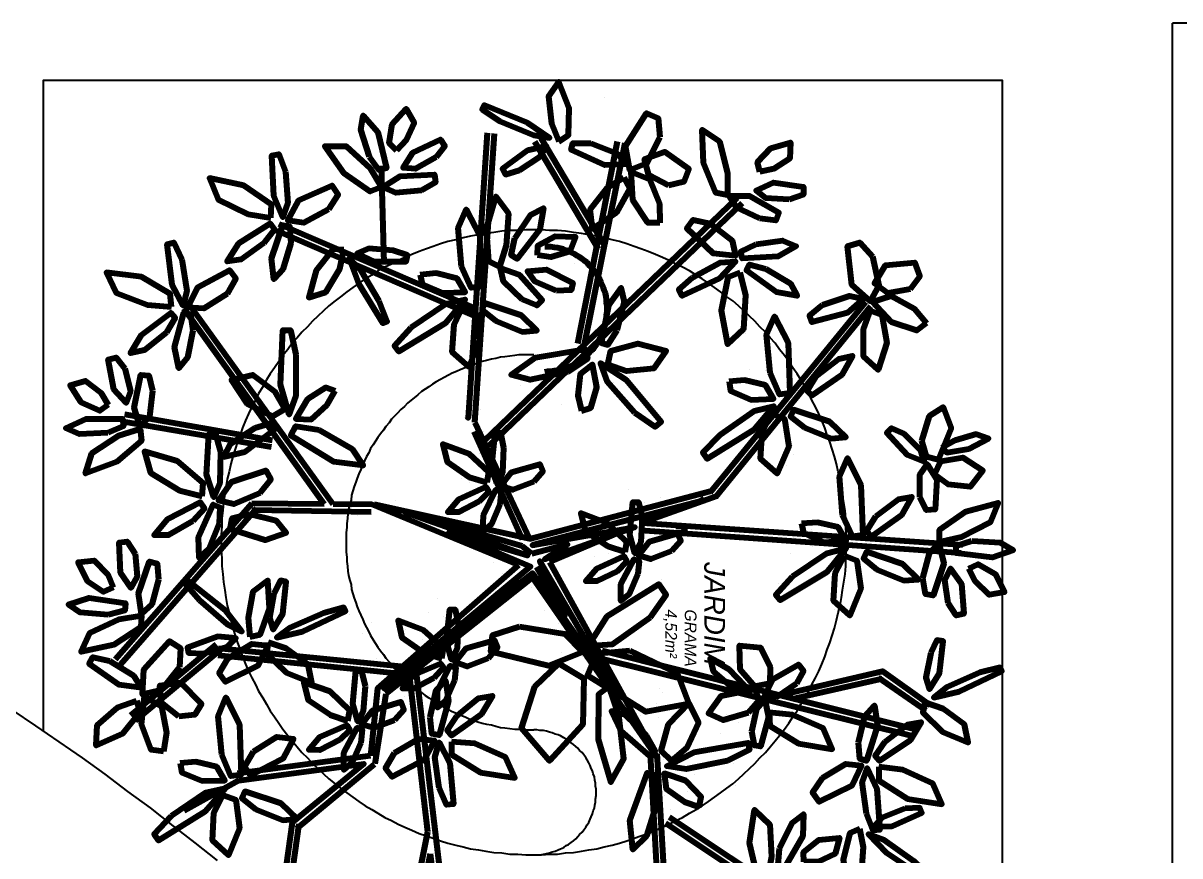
# Model space of a CAD drawing. Header units: millimetres. Extents: x 2273 to 2522, y 1034 to 1187.
# Drawn here: x 2458.76 to 2464.31, y 1059.22 to 1063.22 of the extents above; entities that cross this region are included whole.
import ezdxf

# ---------------------------------------------------------------- set-up
doc = ezdxf.new("R2010")
doc.units = ezdxf.units.MM
doc.layers.add('LAYER8', color=8, linetype='Continuous')
doc.layers.add('PAREDES', color=4, linetype='Continuous', lineweight=100)
doc.styles.get("Standard").update_dxf_attribs({"font": 'arial.ttf'})

# ---------------------------------------------------------------- blocks, each defined once
blk = doc.blocks.new('DER')
at = {"layer": 'PAREDES', "color": 0, "linetype": 'Continuous'}
for points in [[(64.8828, 148.0216), (64.8917, 148.1569), (64.927, 148.2186), (64.9623, 148.1186), (64.9417, 147.9451), (64.9064, 147.9451), (64.8828, 148.0216)], [(64.8887, 147.8657), (64.8299, 147.8657), (64.7417, 147.9922), (64.7005, 148.148), (64.7946, 148.1098), (64.8652, 147.9716), (64.8887, 147.8657)], [(65.0152, 148.0069), (64.9946, 148.051), (65.0417, 148.1333), (65.1299, 148.1775), (65.1417, 148.1039), (65.077, 148.0363), (65.0152, 148.0069)], [(65.5152, 148.0598), (65.5858, 147.901), (65.6358, 147.8392), (65.6064, 147.9598), (65.5093, 148.1657), (65.4917, 148.1569), (65.5152, 148.0598)], [(64.4358, 147.8775), (64.4593, 147.901), (64.4417, 148.0069), (64.3917, 148.101), (64.3711, 148.0422), (64.4005, 147.9392), (64.4358, 147.8775)], [(64.5652, 147.8422), (64.5005, 147.8716), (64.4828, 147.9775), (64.5446, 148.0745), (64.624, 148.0127), (64.6123, 147.9069), (64.5652, 147.8422)], [(64.9034, 147.9775), (64.7975, 146.4392)], [(65.1828, 147.9069), (65.0711, 147.8922), (65.0152, 147.9186), (65.0887, 147.9716), (65.2328, 147.9833), (65.2417, 147.9451), (65.1828, 147.9069)], [(65.6593, 147.7951), (65.7064, 147.7863), (65.8005, 147.8804), (65.8505, 148.0039), (65.7652, 147.9863), (65.6887, 147.8833), (65.6593, 147.7951)], [(64.4034, 147.7804), (64.2828, 147.8186), (64.2417, 147.8833), (64.3417, 147.9216), (64.4946, 147.8598), (64.4799, 147.8039), (64.4034, 147.7804)], [(64.9417, 147.9686), (64.8328, 146.4304)], [(65.0623, 147.7863), (64.9417, 147.8186), (64.8946, 147.8627), (64.9917, 147.8863), (65.1446, 147.8363), (65.1387, 147.798), (65.0623, 147.7863)], [(65.4211, 147.8245), (65.5387, 147.801), (65.5946, 147.8186), (65.5181, 147.8657), (65.3652, 147.8833), (65.3593, 147.8539), (65.4211, 147.8245)], [(65.9681, 147.5745), (66.0328, 147.5745), (66.1211, 147.7127), (66.1475, 147.8775), (66.0475, 147.8333), (65.9828, 147.6892), (65.9681, 147.5745)], [(64.674, 147.7716), (64.5652, 147.7716), (64.5152, 147.8069), (64.5887, 147.8539), (64.7328, 147.8451), (64.7358, 147.8039), (64.674, 147.7716)], [(65.6211, 147.1127), (65.5093, 147.5922), (65.6711, 147.8216)], [(66.4211, 147.7422), (66.3181, 147.598), (66.2917, 147.5245), (66.3828, 147.6127), (66.5064, 147.801), (66.4917, 147.8157), (66.4211, 147.7422)], [(63.674, 147.7245), (63.6946, 147.6186), (63.6475, 147.5539), (63.5593, 147.6069), (63.5475, 147.748), (63.6123, 147.7716), (63.674, 147.7245)], [(63.8387, 147.8039), (63.874, 147.7569), (63.8328, 147.6363), (63.7358, 147.5451), (63.7064, 147.6333), (63.7681, 147.7451), (63.8387, 147.8039)], [(64.3681, 147.6951), (64.4475, 147.7745), (64.5034, 147.7922), (64.4711, 147.7127), (64.3652, 147.6127), (64.3417, 147.6363), (64.3681, 147.6951)], [(65.0211, 147.5657), (65.074, 147.6951), (65.0681, 147.7657), (64.9946, 147.6892), (64.9358, 147.5157), (64.9681, 147.501), (65.0211, 147.5657)], [(65.4093, 146.248), (65.7887, 147.7569)], [(65.5387, 147.5716), (65.6975, 147.801)], [(65.8475, 147.6039), (65.7652, 147.7127), (65.7534, 147.7775), (65.8417, 147.7245), (65.9387, 147.5775), (65.9152, 147.5569), (65.8475, 147.6039)], [(66.1681, 147.701), (66.2123, 147.5892), (66.2564, 147.551), (66.2534, 147.6392), (66.1887, 147.7804), (66.1652, 147.7716), (66.1681, 147.701)], [(64.7652, 147.5598), (64.6828, 147.6686), (64.6711, 147.7333), (64.7593, 147.6833), (64.8623, 147.5392), (64.8358, 147.5157), (64.7652, 147.5598)], [(65.4446, 146.2304), (65.8211, 147.7422)], [(63.777, 147.5333), (63.7975, 147.5892), (63.9328, 147.6127), (64.0623, 147.5716), (63.9975, 147.501), (63.8652, 147.501), (63.777, 147.5333)], [(65.6417, 147.1598), (65.5446, 147.5922)], [(63.5181, 147.5451), (63.6564, 147.5745), (63.7328, 147.5333), (63.6534, 147.4451), (63.4681, 147.4245), (63.4505, 147.4833), (63.5181, 147.5451)], [(64.6711, 146.7922), (63.7564, 147.5363)], [(65.8505, 147.4775), (65.724, 147.5069), (65.674, 147.5539), (65.7711, 147.5686), (65.9387, 147.5157), (65.9299, 147.4833), (65.8505, 147.4775)], [(66.1917, 147.5157), (66.0417, 147.4951), (65.974, 147.5186), (66.074, 147.5657), (66.2711, 147.5804), (66.274, 147.548), (66.1917, 147.5157)], [(63.7505, 147.3039), (63.7064, 147.4333), (63.7211, 147.501), (63.7887, 147.4245), (63.8328, 147.2539), (63.8005, 147.2422), (63.7505, 147.3039)], [(64.6505, 146.7657), (63.7358, 147.5127)], [(64.7593, 147.401), (64.574, 147.3863), (64.4858, 147.4245), (64.6152, 147.4892), (64.8564, 147.498), (64.8623, 147.448), (64.7593, 147.401)], [(64.9534, 147.4098), (64.977, 147.4686), (65.1123, 147.4892), (65.2417, 147.4363), (65.1711, 147.3569), (65.0387, 147.3657), (64.9534, 147.4098)], [(66.0211, 147.3039), (65.9534, 147.4157), (65.9623, 147.4922), (66.0593, 147.4451), (66.1358, 147.2892), (66.0917, 147.2569), (66.0211, 147.3039)], [(66.2652, 147.4833), (66.2858, 147.4363), (66.4123, 147.4039), (66.5446, 147.4245), (66.4858, 147.4922), (66.3534, 147.501), (66.2652, 147.4833)], [(64.0917, 147.2745), (64.0093, 147.3833), (63.9946, 147.448), (64.0858, 147.398), (64.1858, 147.2539), (64.1623, 147.2304), (64.0917, 147.2745)], [(64.3387, 147.2186), (64.3917, 147.348), (64.3858, 147.4157), (64.3123, 147.3392), (64.2534, 147.1657), (64.2858, 147.151), (64.3387, 147.2186)], [(64.8005, 147.2039), (64.8446, 147.2127), (64.8887, 147.3098), (64.8828, 147.4186), (64.8181, 147.3804), (64.7946, 147.2804), (64.8005, 147.2039)], [(65.0534, 147.1598), (64.9417, 147.3275), (64.9181, 147.4186), (65.0328, 147.3245), (65.1681, 147.101), (65.1417, 147.0804), (65.0534, 147.1598)], [(65.0623, 147.3745), (65.0623, 147.3745)], [(66.424, 147.2157), (66.377, 147.2127), (66.3181, 147.2863), (66.3093, 147.3863), (66.3858, 147.3657), (66.424, 147.2833), (66.424, 147.2157)], [(65.0093, 147.3245), (65.0093, 147.3245)], [(65.2123, 147.3627), (65.2123, 147.3627)], [(65.7064, 147.048), (65.7711, 147.051), (65.8564, 147.1892), (65.8828, 147.351), (65.7828, 147.3069), (65.7181, 147.1598), (65.7064, 147.048)], [(64.8064, 147.2716), (64.8064, 147.2716)], [(64.9093, 147.2569), (64.9093, 147.2569)], [(63.2446, 147.1451), (63.2387, 147.0333), (63.2005, 146.9863), (63.1623, 147.0686), (63.1828, 147.2127), (63.2211, 147.2127), (63.2446, 147.1451)], [(64.8299, 147.251), (64.8299, 147.251)], [(65.5681, 147.1804), (65.6299, 147.0892), (65.627, 147.0275), (65.5475, 147.0657), (65.477, 147.1892), (65.5064, 147.2127), (65.5681, 147.1804)], [(66.3593, 147.098), (66.2358, 147.1598), (66.1946, 147.2127), (66.3005, 147.2098), (66.4534, 147.1216), (66.4387, 147.0922), (66.3593, 147.098)], [(63.1123, 147.0039), (63.0652, 146.9922), (62.9975, 147.0569), (62.9711, 147.151), (63.0475, 147.148), (63.0975, 147.0716), (63.1123, 147.0039)], [(63.4593, 146.9863), (63.4417, 147.1127), (63.4681, 147.1775), (63.5181, 147.0922), (63.527, 146.9186), (63.4946, 146.9127), (63.4593, 146.9863)], [(63.577, 147.0333), (63.6475, 147.151), (63.7064, 147.1833), (63.6887, 147.0833), (63.5858, 146.9392), (63.5564, 146.9539), (63.577, 147.0333)], [(64.077, 147.0539), (63.8917, 147.0363), (63.8064, 147.0745), (63.9328, 147.1392), (64.174, 147.148), (64.1799, 147.098), (64.077, 147.0539)], [(64.424, 147.1627), (64.424, 147.1627)], [(64.4681, 147.1657), (64.4681, 147.1657)], [(64.8652, 147.1657), (64.8652, 147.1657)], [(64.9417, 147.151), (64.9417, 147.151)], [(66.2093, 146.5686), (66.5975, 147.151)], [(63.3358, 147.0039), (63.2828, 146.8922), (63.227, 146.8569), (63.227, 146.9539), (63.3064, 147.0951), (63.3446, 147.0804), (63.3358, 147.0039)], [(64.124, 147.1304), (64.124, 147.1304)], [(64.2711, 147.0598), (64.2975, 147.1216), (64.4299, 147.1422), (64.5593, 147.0863), (64.4887, 147.0069), (64.3593, 147.0157), (64.2711, 147.0598)], [(64.4123, 147.1275), (64.4123, 147.1275)], [(64.4475, 147.1422), (64.4475, 147.1422)], [(64.5211, 147.1304), (64.5211, 147.1304)], [(65.0681, 147.1304), (65.0681, 147.1304)], [(65.0858, 147.0922), (65.0858, 147.0922)], [(65.1534, 147.098), (65.1534, 147.098)], [(66.2387, 146.551), (66.627, 147.1333)], [(64.0417, 147.051), (64.0417, 147.051)], [(64.1181, 146.8569), (64.1623, 146.8627), (64.2064, 146.9627), (64.2005, 147.0686), (64.1358, 147.0304), (64.1123, 146.9304), (64.1181, 146.8569)], [(64.374, 146.8127), (64.2593, 146.9775), (64.2358, 147.0716), (64.3505, 146.9745), (64.4887, 146.751), (64.4593, 146.7304), (64.374, 146.8127)], [(65.5681, 147.051), (65.5828, 146.9804), (65.5005, 146.9098), (65.3858, 146.9069), (65.3946, 147.0069), (65.4887, 147.0539), (65.5681, 147.051)], [(65.7975, 146.9657), (65.6887, 146.9892), (65.6446, 147.0275), (65.7299, 147.0451), (65.8711, 147.0069), (65.8652, 146.9775), (65.7975, 146.9657)], [(66.5064, 147.0392), (66.4828, 146.9892), (66.3328, 146.9539), (66.174, 146.9775), (66.2446, 147.051), (66.4005, 147.0598), (66.5064, 147.0392)], [(64.0652, 147.0304), (64.0652, 147.0304)], [(64.2299, 146.9775), (64.2299, 146.9775)], [(64.2505, 147.001), (64.2505, 147.001)], [(64.3211, 147.0069), (64.3211, 147.0069)], [(64.4034, 147.001), (64.4034, 147.001)], [(64.4681, 147.0098), (64.4681, 147.0098)], [(65.7093, 146.948), (65.7446, 146.8275), (65.7123, 146.7569), (65.627, 146.8186), (65.5946, 146.9804), (65.6475, 147.001), (65.7093, 146.948)], [(63.5946, 146.9098), (63.6181, 146.851), (63.777, 146.8186), (63.9387, 146.848), (63.8652, 146.9275), (63.7034, 146.9363), (63.5946, 146.9098)], [(63.8887, 146.9333), (63.8887, 146.9333)], [(64.0623, 146.9539), (64.0623, 146.9539)], [(64.127, 146.9627), (64.127, 146.9627)], [(64.177, 146.9275), (64.177, 146.9275)], [(65.6123, 146.9245), (65.577, 146.9304), (65.5005, 146.8569), (65.4475, 146.7657), (65.5093, 146.7804), (65.577, 146.8598), (65.6123, 146.9245)], [(65.9387, 146.848), (65.9799, 146.651), (65.9652, 146.5569), (65.8975, 146.6892), (65.8534, 146.948), (65.8858, 146.9539), (65.9387, 146.848)], [(64.4034, 145.6804), (63.2358, 146.8951)], [(64.427, 145.7039), (63.2623, 146.9186)], [(63.3593, 146.7657), (63.4417, 146.8716), (63.5152, 146.8863), (63.5034, 146.7804), (63.3828, 146.6539), (63.3417, 146.6833), (63.3593, 146.7657)], [(63.6181, 146.6804), (63.5475, 146.8127), (63.5417, 146.8863), (63.624, 146.8098), (63.7064, 146.6304), (63.677, 146.6157), (63.6181, 146.6804)], [(64.077, 146.8716), (64.077, 146.8716)], [(64.4211, 146.8833), (64.4211, 146.8833)], [(65.4211, 146.898), (65.4211, 146.898)], [(65.7093, 146.9098), (65.7093, 146.9098)], [(65.7328, 146.8863), (65.7328, 146.8863)], [(65.7534, 146.901), (65.7534, 146.901)], [(65.8858, 146.8657), (65.8858, 146.8657)], [(65.9534, 146.8775), (65.9534, 146.8775)], [(66.0564, 146.8892), (66.0564, 146.8892)], [(63.224, 146.848), (63.2123, 146.7922), (63.0681, 146.7333), (62.9093, 146.7275), (62.9652, 146.8098), (63.1181, 146.848), (63.224, 146.848)], [(64.5711, 146.8451), (64.5711, 146.8451)], [(64.624, 146.8127), (64.624, 146.8127)], [(65.4152, 146.8127), (65.4152, 146.8127)], [(65.5446, 146.8216), (65.5446, 146.8216)], [(65.6123, 146.8304), (65.6123, 146.8304)], [(65.7152, 146.8451), (65.7152, 146.8451)], [(65.7564, 146.848), (65.7564, 146.848)], [(65.8093, 146.8127), (65.8093, 146.8127)], [(64.874, 145.898), (64.6446, 146.7657)], [(64.6681, 146.7951), (64.7975, 146.4333)], [(64.6799, 146.7363), (64.7005, 146.7069)], [(64.6887, 146.7098), (64.6887, 146.7098)], [(64.6917, 146.7275), (64.9034, 145.9127), (64.8181, 146.4039), (64.9711, 145.9716), (64.9005, 146.0804), (64.9446, 145.9098)], [(65.9387, 146.5804), (65.8917, 146.5304), (65.7623, 146.5657), (65.6623, 146.6627), (65.7564, 146.7098), (65.877, 146.6539), (65.9387, 146.5804)], [(66.1593, 146.7127), (66.1123, 146.7216), (66.0358, 146.648), (66.0005, 146.5451), (66.074, 146.5539), (66.1358, 146.6422), (66.1593, 146.7127)], [(63.177, 146.5657), (63.127, 146.4716), (63.0505, 146.451), (63.0152, 146.548), (63.0975, 146.6627), (63.1593, 146.6392), (63.177, 146.5657)], [(65.4093, 146.3804), (65.5181, 146.6069), (65.6652, 146.6627), (65.7034, 146.4569), (65.5299, 146.1775), (65.424, 146.2216), (65.4093, 146.3804)], [(65.9681, 146.6686), (65.9681, 146.6686)], [(65.9917, 146.648), (65.9917, 146.648)], [(66.0034, 146.6892), (66.0034, 146.6892)], [(66.0887, 146.6569), (66.0887, 146.6569)], [(64.8123, 146.6422), (64.8123, 146.601)], [(64.8123, 146.6304), (64.8211, 146.6392), (64.827, 146.6422), (64.8358, 146.6422), (64.8417, 146.6392), (64.8446, 146.6304), (64.8446, 146.601)], [(64.9328, 146.5804), (64.9711, 146.4804), (64.9534, 146.4216), (64.8858, 146.4745), (64.8475, 146.6069), (64.8828, 146.6245), (64.9328, 146.5804)], [(64.0358, 146.2745), (63.9711, 146.2892), (63.9358, 146.4186), (63.9711, 146.5539), (64.0564, 146.4951), (64.0681, 146.3657), (64.0358, 146.2745)], [(65.2505, 146.4775), (65.3799, 146.2951), (65.3887, 146.1804), (65.2446, 146.2716), (65.0917, 146.5186), (65.1417, 146.5539), (65.2505, 146.4775)], [(65.6123, 146.5363), (65.6123, 146.5363)], [(65.9034, 146.5098), (66.9152, 146.5686)], [(65.9064, 146.4775), (66.9181, 146.5333)], [(65.9328, 146.5392), (65.9328, 146.5392)], [(66.0064, 146.5539), (66.0064, 146.5539)], [(66.0711, 146.5627), (66.0711, 146.5627)], [(66.1034, 146.548), (66.1034, 146.548)], [(66.174, 146.5775), (66.174, 146.5775)], [(66.2652, 146.5422), (66.2652, 146.5422)], [(62.9446, 146.5245), (63.0711, 146.4598), (63.1034, 146.3804), (62.9887, 146.3598), (62.8299, 146.4598), (62.8534, 146.5157), (62.9446, 146.5245)], [(63.3564, 146.5245), (63.3564, 146.4657), (63.2475, 146.3951), (63.1123, 146.3863), (63.1475, 146.4745), (63.2652, 146.5216), (63.3564, 146.5245)], [(64.2681, 146.4039), (64.1181, 146.2716), (64.0299, 146.2392), (64.1093, 146.3627), (64.3123, 146.5304), (64.3358, 146.501), (64.2681, 146.4039)], [(64.277, 146.5275), (64.277, 146.5275)], [(64.674, 146.5275), (64.674, 146.5275)], [(64.727, 146.4951), (64.727, 146.4951)], [(64.9328, 146.5245), (64.9328, 146.5245)], [(64.9858, 145.9951), (65.9211, 146.5098), (65.0593, 145.9127)], [(65.0681, 146.5304), (65.0681, 146.5304)], [(65.1211, 146.4951), (65.1211, 146.4951)], [(65.4652, 146.5304), (65.4652, 146.5304)], [(65.4917, 146.4863), (65.4917, 146.4863)], [(65.5181, 146.4951), (65.5181, 146.4951)], [(65.5917, 146.5245), (65.5917, 146.5245)], [(65.6623, 146.5098), (65.6623, 146.5098)], [(65.8181, 146.4598), (65.7181, 146.3569), (65.7005, 146.2922), (65.7946, 146.3363), (65.9152, 146.4745), (65.8917, 146.501), (65.8181, 146.4598)], [(65.7299, 146.5157), (65.7299, 146.5157)], [(65.8328, 146.5304), (65.8328, 146.5304)], [(65.8623, 146.5304), (65.8623, 146.5304)], [(65.9152, 146.4951), (65.9152, 146.4951)], [(66.1211, 146.5157), (66.3005, 146.4598), (66.3652, 146.3951), (66.224, 146.3804), (65.9975, 146.4627), (66.0093, 146.5098), (66.1211, 146.5157)], [(66.2564, 146.5304), (66.2564, 146.5304)], [(64.6975, 146.451), (64.6975, 146.451)], [(64.7681, 146.4392), (64.8887, 146.4333), (64.9417, 146.4039), (64.8534, 146.3804), (64.6975, 146.3951), (64.6975, 146.4216), (64.7681, 146.4392)], [(65.0417, 146.4186), (65.1387, 146.3775), (65.1711, 146.3363), (65.0917, 146.3363), (64.9711, 146.401), (64.9799, 146.4245), (65.0417, 146.4186)], [(65.0446, 146.4275), (65.0446, 146.4275)], [(65.7211, 146.4333), (65.7211, 146.4333)], [(63.1387, 146.351), (63.1917, 146.3804), (63.3064, 146.3157), (63.3858, 146.201), (63.2917, 146.1892), (63.1887, 146.2716), (63.1387, 146.351)], [(63.7328, 146.3686), (63.7328, 146.3686)], [(63.7681, 146.3833), (63.7681, 146.3833)], [(64.0946, 146.3804), (64.0946, 146.3804)], [(64.1299, 146.3686), (64.1299, 146.3686)], [(64.6387, 146.3716), (64.6387, 146.3716)], [(64.7034, 146.3804), (64.7034, 146.3804)], [(64.9358, 146.3569), (64.8887, 146.3657), (64.7975, 146.2716), (64.7505, 146.1451), (64.8358, 146.1657), (64.9093, 146.2745), (64.9358, 146.3569)], [(64.7681, 146.398), (64.7681, 146.398)], [(64.8064, 146.3951), (64.8064, 146.3951)], [(64.9181, 146.3716), (64.9181, 146.3716)], [(65.0299, 146.3186), (65.077, 146.2216), (65.077, 146.1686), (65.0152, 146.2216), (64.9564, 146.351), (64.9828, 146.3657), (65.0299, 146.3186)], [(64.977, 146.4186), (64.977, 146.4186)], [(65.0946, 146.3951), (65.0946, 146.3951)], [(65.7123, 146.3716), (65.7123, 146.3716)], [(65.7711, 146.4127), (65.7711, 146.4127)], [(66.0946, 146.4098), (66.0946, 146.4098)], [(63.9358, 146.1304), (62.9652, 146.3216)], [(62.974, 146.1922), (63.024, 146.3186), (63.074, 146.3627), (63.0799, 146.2598), (63.0064, 146.098), (62.974, 146.1069), (62.974, 146.1922)], [(63.9417, 146.1627), (62.974, 146.3569)], [(63.8711, 146.3186), (63.7358, 146.3539), (63.6681, 146.3392), (63.7534, 146.2775), (63.9328, 146.2422), (63.9417, 146.2745), (63.8711, 146.3186)], [(63.7975, 146.351), (63.7975, 146.351)], [(63.8211, 146.3275), (63.8211, 146.3275)], [(64.9093, 145.8627), (64.7475, 145.3039), (64.9534, 145.8892), (64.8417, 145.5127), (65.0064, 145.9039), (65.5917, 145.201), (65.0387, 145.9127), (65.6211, 146.3216), (64.9799, 145.948), (65.2417, 146.0686), (65.0093, 145.9333)], [(64.824, 146.3363), (64.824, 146.3363)], [(64.8387, 146.3422), (64.9858, 145.9951)], [(64.8475, 146.3127), (64.8475, 146.3127)], [(65.5828, 146.2804), (65.6211, 146.2304), (65.8358, 146.2275), (66.0417, 146.2892), (65.9299, 146.351), (65.7181, 146.3275), (65.5828, 146.2804)], [(62.7534, 146.2569), (62.7534, 146.2569)], [(63.4652, 146.2598), (62.9505, 145.9539)], [(64.0711, 145.9716), (64.0681, 145.9863), (64.0681, 146.001), (64.0652, 146.0186), (64.0652, 146.0333), (64.0593, 146.048), (64.0564, 146.0598), (64.0505, 146.0745), (64.0475, 146.0892), (64.0417, 146.101), (64.0328, 146.1157), (64.027, 146.1275), (64.0181, 146.1392), (64.0093, 146.151), (64.0005, 146.1627), (63.9917, 146.1745), (63.9828, 146.1833), (63.9711, 146.1922), (63.9623, 146.2039), (63.9505, 146.2127), (63.9387, 146.2216), (63.927, 146.2275), (63.9123, 146.2363), (63.9005, 146.2422), (63.8858, 146.248), (63.874, 146.2539), (63.8593, 146.2569), (63.8446, 146.2627), (63.8299, 146.2657), (63.8152, 146.2686), (63.8005, 146.2686), (63.7858, 146.2716), (63.7711, 146.2716), (63.7534, 146.2716), (63.7387, 146.2686), (63.724, 146.2686), (63.7093, 146.2657), (63.6946, 146.2627), (63.6799, 146.2569), (63.6681, 146.2539), (63.6534, 146.248), (63.6417, 146.2422), (63.627, 146.2363), (63.6152, 146.2275), (63.6034, 146.2216), (63.5917, 146.2127), (63.5799, 146.2039), (63.5681, 146.1922), (63.5593, 146.1833), (63.5475, 146.1745), (63.5387, 146.1627), (63.5299, 146.151), (63.5211, 146.1392), (63.5152, 146.1275), (63.5064, 146.1157), (63.5005, 146.101), (63.4946, 146.0892), (63.4887, 146.0745), (63.4828, 146.0598), (63.4799, 146.048), (63.477, 146.0333), (63.474, 146.0186), (63.4711, 146.001), (63.4711, 145.9863), (63.4711, 145.9716)], [(63.7799, 146.2598), (63.7799, 146.2598)], [(63.9417, 146.2627), (63.9417, 146.2627)], [(63.9534, 146.2833), (63.9534, 146.2833)], [(64.0181, 146.2922), (64.0181, 146.2922)], [(64.124, 146.3039), (64.124, 146.3039)], [(64.9417, 146.2775), (64.9417, 146.2775)], [(65.5975, 146.2833), (65.5975, 146.2833)], [(63.4828, 146.2304), (62.9681, 145.9245)], [(63.5887, 146.2069), (63.5887, 146.2069)], [(63.5975, 146.251), (63.5975, 146.251)], [(63.6093, 146.2392), (63.6093, 146.2392)], [(63.677, 146.248), (63.677, 146.248)], [(63.9328, 146.2275), (63.9328, 146.2275)], [(63.9858, 146.2069), (63.9858, 146.2069)], [(64.2593, 146.148), (64.2446, 146.1922), (64.1446, 146.2216), (64.0358, 146.201), (64.0828, 146.1422), (64.1858, 146.1304), (64.2593, 146.148)], [(64.774, 146.2098), (64.774, 146.2098)], [(64.9564, 146.2127), (64.9564, 146.2127)], [(65.4652, 146.2069), (65.4652, 146.2069)], [(65.5681, 146.2127), (65.5681, 146.2127)], [(63.6417, 146.1745), (63.6417, 146.1745)], [(64.0711, 146.0833), (64.1093, 145.901), (64.0858, 145.8098), (64.0034, 145.9275), (63.9623, 146.1657), (64.0093, 146.1775), (64.0711, 146.0833)], [(64.0387, 146.1745), (64.0387, 146.1745)], [(64.777, 146.1539), (64.777, 146.1539)], [(64.8299, 146.1775), (64.8299, 146.1775)], [(65.2946, 145.851), (65.3299, 146.0686), (65.4181, 146.1539), (65.4828, 145.9892), (65.4152, 145.7127), (65.3358, 145.7216), (65.2946, 145.851)], [(65.4387, 146.151), (65.4387, 146.151)], [(65.4475, 146.1627), (65.4475, 146.1627)], [(65.4711, 146.0392), (65.5446, 146.1598), (65.7652, 146.1539), (65.9387, 145.9951), (65.7828, 145.8598), (65.5828, 145.9245), (65.4711, 146.0392)], [(65.4887, 146.1863), (65.4887, 146.1863)], [(65.5034, 146.1598), (65.5034, 146.1598)], [(65.6064, 146.1716), (65.6064, 146.1716)], [(65.6211, 146.1775), (65.6211, 146.1775)], [(62.9652, 146.0392), (62.9358, 146.0863), (62.8064, 146.0892), (62.6799, 146.0392), (62.7505, 145.9892), (62.8799, 146.0039), (62.9652, 146.0392)], [(63.5123, 145.9363), (63.4652, 145.9392), (63.4211, 146.0216), (63.424, 146.1186), (63.4946, 146.0922), (63.5211, 146.001), (63.5123, 145.9363)], [(63.5505, 146.1157), (63.5505, 146.1157)], [(63.6828, 146.0275), (63.6387, 145.9245), (63.5887, 145.8892), (63.5799, 145.9804), (63.6446, 146.1069), (63.6799, 146.098), (63.6828, 146.0275)], [(64.0593, 146.1127), (64.0593, 146.1127)], [(64.0828, 146.0922), (64.0828, 146.0922)], [(64.1005, 146.1363), (64.1005, 146.1363)], [(65.2652, 146.1275), (65.2652, 146.1275)], [(64.2299, 146.051), (64.2299, 146.051)], [(64.8181, 146.0686), (64.8181, 146.0686)], [(64.924, 146.0833), (64.924, 146.0833)], [(64.9475, 146.0333), (64.9475, 146.0333)], [(65.2799, 146.0392), (65.2799, 146.0392)], [(65.4181, 146.0539), (65.4181, 146.0539)], [(62.8681, 145.7569), (62.9358, 145.9186), (62.9475, 145.9951), (62.877, 145.8892), (62.7917, 145.6804), (62.8123, 145.6716), (62.8681, 145.7569)], [(63.1034, 145.851), (63.0387, 145.948), (62.9887, 145.9804), (63.0093, 145.8892), (63.0975, 145.7686), (63.124, 145.7833), (63.1034, 145.851)], [(64.1358, 145.9804), (64.1358, 145.9804)], [(63.4299, 145.8275), (63.3181, 145.9039), (63.2858, 145.9657), (63.3887, 145.948), (63.5299, 145.8392), (63.5123, 145.8098), (63.4299, 145.8275)], [(63.724, 145.8627), (63.6387, 145.7745), (63.574, 145.7598), (63.6064, 145.851), (63.727, 145.9598), (63.7534, 145.9333), (63.724, 145.8627)], [(63.827, 145.7363), (63.8799, 145.8657), (63.874, 145.9333), (63.8005, 145.8598), (63.7417, 145.6833), (63.774, 145.6716), (63.827, 145.7363)], [(64.0711, 145.9716), (64.0711, 145.9716)], [(64.6005, 145.9186), (64.6387, 145.8186), (64.6211, 145.7598), (64.5534, 145.8127), (64.5152, 145.948), (64.5505, 145.9627), (64.6005, 145.9186)], [(65.2181, 145.9716), (65.2181, 145.9716)], [(64.0858, 145.8892), (64.0858, 145.8892)], [(64.1093, 145.8922), (64.1093, 145.8922)], [(64.3152, 145.6363), (64.874, 145.898), (64.7093, 145.1539)], [(64.9446, 145.9098), (64.9093, 145.8627)], [(65.0593, 145.9127), (65.6181, 145.2098)], [(65.1093, 145.9069), (65.1093, 145.9069)], [(64.1387, 145.8569), (64.1387, 145.8569)], [(64.877, 145.8657), (64.3593, 145.6333)], [(65.0005, 145.8451), (64.7093, 145.1422), (64.7064, 144.9569)], [(65.0005, 145.8451), (65.5917, 145.1686), (65.9152, 145.1363)], [(65.8475, 145.5245), (65.9093, 145.5245), (65.9946, 145.6627), (66.0211, 145.8275), (65.9211, 145.7833), (65.8564, 145.6363), (65.8475, 145.5245)], [(63.5681, 145.7539), (63.5417, 145.7039), (63.3828, 145.6922), (63.2299, 145.7363), (63.3123, 145.798), (63.4652, 145.7863), (63.5681, 145.7539)], [(64.4358, 145.7745), (64.5564, 145.7686), (64.6064, 145.7422), (64.5211, 145.7186), (64.3652, 145.7333), (64.3652, 145.7598), (64.4358, 145.7745)], [(64.7093, 145.7569), (64.8034, 145.7157), (64.8387, 145.6745), (64.7593, 145.6775), (64.6387, 145.7363), (64.6446, 145.7627), (64.7093, 145.7569)], [(64.9564, 145.7892), (64.9564, 145.7892)], [(65.0387, 145.7686), (65.0387, 145.7686)], [(64.3152, 145.6363), (62.927, 145.7304)], [(64.3358, 145.7333), (64.3358, 145.7333)], [(64.6034, 145.6951), (64.5534, 145.7039), (64.4652, 145.6098), (64.4181, 145.4833), (64.5034, 145.5039), (64.577, 145.6098), (64.6034, 145.6951)], [(64.5946, 145.7098), (64.5946, 145.7098)], [(64.6946, 145.6569), (64.7446, 145.5598), (64.7446, 145.5069), (64.6828, 145.5598), (64.624, 145.6892), (64.6475, 145.7039), (64.6946, 145.6569)], [(64.6975, 145.7245), (64.6975, 145.7245)], [(64.7299, 145.7333), (64.7299, 145.7333)], [(64.8711, 145.7451), (64.8711, 145.7451)], [(64.9387, 145.7539), (64.9387, 145.7539)], [(64.9623, 145.7451), (64.9623, 145.7451)], [(64.9858, 145.7245), (64.9858, 145.7245)], [(65.124, 145.7363), (65.124, 145.7363)], [(65.4475, 145.701), (65.4858, 145.601), (65.4652, 145.5422), (65.3975, 145.5951), (65.3593, 145.7304), (65.3946, 145.7451), (65.4475, 145.701)], [(65.724, 145.548), (65.6387, 145.6539), (65.627, 145.7216), (65.7152, 145.6686), (65.8181, 145.5245), (65.7917, 145.5039), (65.724, 145.548)], [(62.924, 145.6951), (64.2917, 145.6039), (64.2858, 145.601)], [(63.5652, 145.5716), (63.3799, 145.5569), (63.2917, 145.5951), (63.4181, 145.6598), (63.6623, 145.6686), (63.6681, 145.6186), (63.5652, 145.5716)], [(63.7593, 145.5775), (63.7828, 145.6392), (63.9181, 145.6598), (64.0475, 145.6069), (63.977, 145.5275), (63.8446, 145.5363), (63.7593, 145.5775)], [(64.1181, 145.648), (64.1181, 145.648)], [(64.1858, 145.6569), (64.1858, 145.6569)], [(64.2534, 145.6657), (64.2534, 145.6657)], [(64.3564, 145.6775), (64.3564, 145.6775)], [(64.4623, 145.6598), (64.4623, 145.6598)], [(64.7946, 145.6627), (64.7946, 145.6627)], [(63.7681, 145.6392), (63.3623, 144.698)], [(63.8005, 145.6275), (63.3946, 144.6863)], [(63.6064, 145.3745), (63.6505, 145.3833), (63.6917, 145.4804), (63.6887, 145.5892), (63.624, 145.551), (63.5975, 145.451), (63.6064, 145.3745)], [(63.8593, 145.3304), (63.7446, 145.498), (63.724, 145.5892), (63.8387, 145.4951), (63.974, 145.2716), (63.9475, 145.251), (63.8593, 145.3304)], [(64.5799, 145.6333), (64.5799, 145.6333)], [(64.6034, 145.6127), (64.6034, 145.6127)], [(64.5858, 145.5716), (64.5858, 145.5716)], [(65.2799, 145.5569), (65.4005, 145.551), (65.4534, 145.5245), (65.3652, 145.501), (65.2123, 145.5157), (65.2123, 145.5422), (65.2799, 145.5569)], [(65.5534, 145.5392), (65.6505, 145.4951), (65.6828, 145.4569), (65.6034, 145.4569), (65.4828, 145.5186), (65.4917, 145.5451), (65.5534, 145.5392)], [(65.4917, 145.351), (67.0211, 145.5333)], [(65.7711, 145.5745), (65.7711, 145.5745)], [(66.0681, 145.4657), (65.9211, 145.4451), (65.8505, 145.4657), (65.9505, 145.5157), (66.1475, 145.5333), (66.1505, 145.501), (66.0681, 145.4657)], [(63.0417, 145.451), (63.0975, 145.351), (63.0917, 145.2922), (63.0181, 145.3392), (62.9564, 145.4716), (62.9887, 145.4922), (63.0417, 145.451)], [(65.2475, 145.4863), (65.2475, 145.4863)], [(65.4475, 145.4775), (65.3975, 145.4863), (65.3123, 145.3892), (65.2652, 145.2686), (65.3475, 145.2863), (65.4211, 145.3922), (65.4475, 145.4775)], [(65.3299, 145.4775), (65.3299, 145.4775)], [(65.3946, 145.4892), (65.3946, 145.4892)], [(65.5417, 145.4392), (65.5917, 145.3451), (65.5917, 145.2892), (65.527, 145.3422), (65.4711, 145.4716), (65.4917, 145.4863), (65.5417, 145.4392)], [(65.5005, 145.501), (65.5005, 145.501)], [(65.7299, 145.4216), (65.6005, 145.451), (65.5534, 145.4951), (65.6505, 145.5098), (65.8152, 145.4657), (65.8093, 145.4304), (65.7299, 145.4216)], [(65.7387, 145.4951), (65.7387, 145.4951)], [(66.3858, 145.4216), (67.024, 145.498)], [(63.2005, 145.3804), (63.2123, 145.2569), (63.1858, 145.1951), (63.1328, 145.2775), (63.124, 145.4422), (63.1623, 145.448), (63.2005, 145.3804)], [(65.1593, 145.4569), (65.1593, 145.4569)], [(65.4711, 145.4275), (65.4711, 145.4275)], [(65.9005, 145.251), (65.8328, 145.3657), (65.8417, 145.4422), (65.9358, 145.3922), (66.0152, 145.2392), (65.974, 145.2069), (65.9005, 145.251)], [(65.227, 145.4157), (65.227, 145.4157)], [(65.3564, 145.3833), (65.3564, 145.3833)], [(65.4975, 145.3186), (66.2799, 145.4098)], [(65.624, 145.4186), (65.624, 145.4186)], [(66.2799, 145.4098), (66.9093, 145.2833)], [(66.3858, 145.4216), (66.9152, 145.3157)], [(63.0093, 145.2598), (62.974, 145.2245), (62.8828, 145.2392), (62.8093, 145.3069), (62.877, 145.3451), (62.9593, 145.3069), (63.0093, 145.2598)], [(63.4887, 145.2451), (63.4799, 145.1275), (63.5034, 145.0716), (63.5417, 145.1539), (63.5417, 145.3069), (63.5123, 145.3127), (63.4887, 145.2451)], [(65.3064, 145.3039), (65.3064, 145.3039)], [(65.4858, 145.2804), (65.4005, 144.4069)], [(65.5211, 145.2775), (65.4328, 144.4039)], [(65.4799, 145.2569), (65.4799, 145.2569)], [(65.4828, 145.2686), (65.4828, 145.2686)], [(65.6299, 145.301), (65.6299, 145.301)], [(65.7446, 145.251), (65.7799, 145.151), (65.7652, 145.0922), (65.6975, 145.1451), (65.6564, 145.2804), (65.6946, 145.2951), (65.7446, 145.251)], [(63.0387, 145.1304), (62.9093, 145.0892), (62.8417, 145.101), (62.9211, 145.1716), (63.0946, 145.2127), (63.1034, 145.1775), (63.0387, 145.1304)], [(63.5505, 145.201), (63.0828, 145.1892)], [(63.7328, 145.1775), (63.5828, 145.0892), (63.527, 145.0333), (63.6475, 145.0775), (63.8387, 145.1951), (63.8299, 145.2157), (63.7328, 145.1775)], [(64.6887, 145.2539), (64.6887, 145.2539)], [(64.7417, 145.2216), (64.7417, 145.2216)], [(65.5064, 145.2451), (65.5064, 145.2451)], [(65.5328, 145.2216), (65.5328, 145.2216)], [(65.6181, 145.2098), (65.9534, 145.1569)], [(63.1858, 145.1892), (63.2064, 145.1333), (63.1181, 145.0069), (62.9887, 144.9157), (62.9887, 145.0186), (63.0946, 145.1333), (63.1858, 145.1892)], [(65.4475, 145.1627), (65.4475, 145.1627)], [(65.477, 145.1863), (65.477, 145.1863)], [(65.9564, 145.1539), (66.2652, 144.7804)], [(64.3505, 144.8892), (64.4417, 145.048), (64.5211, 145.101), (64.5034, 144.9598), (64.377, 144.7539), (64.3328, 144.7775), (64.3505, 144.8892)], [(64.5387, 145.0951), (64.5387, 145.0951)], [(64.7446, 145.1392), (64.7358, 144.5657)], [(65.274, 145.1422), (65.274, 145.1422)], [(65.3299, 145.098), (65.3299, 145.098)], [(65.5799, 145.1098), (65.7005, 145.101), (65.7505, 145.0745), (65.6652, 145.051), (65.5064, 145.0657), (65.5093, 145.0922), (65.5799, 145.1098)], [(65.8534, 145.0892), (65.9475, 145.048), (65.9828, 145.0069), (65.9005, 145.0069), (65.7799, 145.0716), (65.7887, 145.0951), (65.8534, 145.0892)], [(65.9152, 145.1363), (66.0005, 144.498)], [(66.0328, 144.5039), (65.9534, 145.1039), (66.2358, 144.7598), (66.6593, 144.701)], [(64.7211, 145.0451), (64.7211, 145.0451)], [(64.7623, 145.0745), (64.7623, 145.0745)], [(65.2358, 145.0333), (65.2358, 145.0333)], [(65.7475, 145.0275), (65.6975, 145.0363), (65.6064, 144.9422), (65.5623, 144.8157), (65.6475, 144.8363), (65.7181, 144.9422), (65.7475, 145.0275)], [(65.8387, 144.9892), (65.8887, 144.8922), (65.8858, 144.8392), (65.824, 144.8922), (65.7681, 145.0216), (65.7917, 145.0363), (65.8387, 144.9892)], [(63.2917, 144.9333), (63.3564, 144.8157), (63.3446, 144.7392), (63.2475, 144.7922), (63.177, 144.951), (63.2211, 144.9804), (63.2917, 144.9333)], [(63.4858, 145.0069), (63.4828, 144.9569), (63.5858, 144.8745), (63.7152, 144.8392), (63.6887, 144.9216), (63.577, 144.9892), (63.4858, 145.0069)], [(64.7446, 145.0245), (64.7446, 145.0245)], [(65.2299, 144.9098), (65.3005, 144.748), (65.3475, 144.6863), (65.3181, 144.8098), (65.2211, 145.0157), (65.2034, 145.0069), (65.2299, 144.9098)], [(64.7064, 144.9569), (63.7475, 144.2657)], [(64.1623, 144.9657), (64.1475, 144.9216), (64.2034, 144.8333), (64.2975, 144.7775), (64.3005, 144.851), (64.2299, 144.9275), (64.1623, 144.9657)], [(64.7064, 144.9127), (63.7681, 144.2392)], [(64.7064, 144.9127), (64.7034, 144.5657)], [(65.3711, 144.6451), (65.424, 144.6363), (65.5152, 144.7304), (65.5652, 144.8539), (65.477, 144.8363), (65.4005, 144.7304), (65.3711, 144.6451)], [(63.9887, 144.7775), (64.1887, 144.7775), (64.277, 144.7451), (64.1328, 144.7039), (63.8711, 144.7157), (63.8711, 144.751), (63.9887, 144.7775)], [(65.8946, 144.5745), (65.824, 144.6863), (65.8328, 144.7657), (65.9299, 144.7157), (66.0093, 144.5598), (65.9681, 144.5304), (65.8946, 144.5745)], [(66.1711, 144.5833), (66.224, 144.7157), (66.2181, 144.7833), (66.1446, 144.7069), (66.0858, 144.5333), (66.1181, 144.5186), (66.1711, 144.5833)], [(66.2417, 144.7922), (66.6652, 144.7333)], [(63.1123, 144.7275), (63.2623, 144.7392), (63.3299, 144.7157), (63.227, 144.6716), (63.0328, 144.6627), (63.027, 144.6951), (63.1123, 144.7275)], [(63.4534, 144.7539), (63.5799, 144.7157), (63.627, 144.6716), (63.527, 144.6598), (63.3681, 144.7157), (63.374, 144.748), (63.4534, 144.7539)], [(64.2505, 144.7245), (64.2858, 144.6657), (64.227, 144.5451), (64.1093, 144.4686), (64.0858, 144.5716), (64.1652, 144.6745), (64.2505, 144.7245)], [(64.7534, 144.5539), (64.7858, 144.6833), (64.8446, 144.7304), (64.8799, 144.6304), (64.827, 144.4627), (64.774, 144.4716), (64.7534, 144.5539)], [(65.1358, 144.6716), (65.2534, 144.651), (65.3093, 144.6686), (65.2328, 144.7157), (65.0799, 144.7304), (65.074, 144.7039), (65.1358, 144.6716)], [(63.3328, 144.6569), (63.2681, 144.6598), (63.177, 144.5275), (63.1417, 144.3627), (63.2446, 144.4039), (63.3152, 144.548), (63.3328, 144.6569)], [(63.4534, 144.6245), (63.5328, 144.5157), (63.5417, 144.448), (63.4534, 144.5039), (63.3593, 144.6539), (63.3887, 144.6745), (63.4534, 144.6245)], [(64.4005, 144.6657), (64.277, 143.9569)], [(64.4328, 144.6598), (64.3123, 143.951)], [(64.3417, 144.5804), (64.4181, 144.4627), (64.4799, 144.4304), (64.4564, 144.5333), (64.3446, 144.6775), (64.3181, 144.6598), (64.3417, 144.5804)], [(64.6534, 144.6039), (64.7064, 144.4804), (64.6887, 144.4069), (64.6005, 144.4686), (64.5446, 144.6333), (64.5887, 144.6569), (64.6534, 144.6039)], [(65.3446, 144.5569), (65.3328, 144.6069), (65.2064, 144.651), (65.074, 144.6422), (65.127, 144.5716), (65.2534, 144.548), (65.3446, 144.5569)], [(64.727, 144.5892), (65.477, 143.9363)], [(65.4475, 144.451), (65.377, 144.5657), (65.3858, 144.6422), (65.4828, 144.5951), (65.5593, 144.4392), (65.5181, 144.4098), (65.4475, 144.451)], [(64.7034, 144.5657), (65.4534, 143.9098)], [(63.6975, 144.448), (63.7681, 144.3363), (63.7623, 144.2598), (63.6652, 144.3069), (63.5828, 144.4598), (63.624, 144.4892), (63.6975, 144.448)], [(65.1681, 144.3157), (65.2828, 144.448), (65.3181, 144.5186), (65.2181, 144.4392), (65.077, 144.2627), (65.0917, 144.248), (65.1681, 144.3157)], [(65.424, 144.3333), (65.3917, 144.448), (65.3505, 144.4892), (65.3417, 144.401), (65.3946, 144.2569), (65.4211, 144.2627), (65.424, 144.3333)], [(65.9093, 144.4216), (65.724, 144.4039), (65.6358, 144.4422), (65.7652, 144.5069), (66.0064, 144.5157), (66.0123, 144.4657), (65.9093, 144.4216)], [(66.0328, 144.5039), (66.1799, 144.2422)], [(66.1034, 144.4275), (66.127, 144.4892), (66.2623, 144.5069), (66.3917, 144.4539), (66.3211, 144.3775), (66.1887, 144.3833), (66.1034, 144.4275)], [(65.9505, 144.2216), (65.9946, 144.2304), (66.0358, 144.3275), (66.0328, 144.4363), (65.9681, 144.398), (65.9446, 144.298), (65.9505, 144.2216)], [(66.2034, 144.1804), (66.0917, 144.3451), (66.0711, 144.4392), (66.1828, 144.3422), (66.3211, 144.1186), (66.2917, 144.098), (66.2034, 144.1804)], [(64.4564, 144.4157), (64.6064, 144.4127), (64.674, 144.3833), (64.5652, 144.348), (64.3711, 144.3598), (64.3711, 144.3922), (64.4564, 144.4157)], [(64.7975, 144.4098), (64.9211, 144.3598), (64.9652, 144.3127), (64.8652, 144.3098), (64.7093, 144.3804), (64.7211, 144.4127), (64.7975, 144.4098)], [(65.3799, 144.3951), (65.7211, 143.9833)], [(65.4064, 144.4157), (65.7475, 144.0069)], [(64.6681, 144.3275), (64.6064, 144.3333), (64.5005, 144.2098), (64.4534, 144.051), (64.5564, 144.0804), (64.6417, 144.2186), (64.6681, 144.3275)], [(64.7887, 144.2833), (64.8564, 144.1657), (64.8564, 144.098), (64.777, 144.1627), (64.6975, 144.3186), (64.727, 144.3392), (64.7887, 144.2833)], [(65.727, 144.2157), (65.6593, 144.1304), (65.577, 144.1245), (65.5623, 144.2245), (65.6652, 144.3245), (65.7181, 144.2922), (65.727, 144.2157)], [(63.874, 144.2833), (64.0034, 144.2569), (64.0534, 144.2157), (63.9534, 144.1951), (63.7887, 144.2392), (63.7946, 144.2716), (63.874, 144.2833)], [(63.5328, 144.2304), (63.6828, 144.2539), (63.7534, 144.2363), (63.6534, 144.1833), (63.4593, 144.1598), (63.4505, 144.1922), (63.5328, 144.2304)], [(65.4887, 144.2186), (65.6005, 144.1304), (65.6211, 144.0422), (65.5005, 144.048), (65.3652, 144.1716), (65.3975, 144.2245), (65.4887, 144.2186)], [(63.7593, 144.1804), (63.6975, 144.1745), (63.6152, 144.0363), (63.5946, 143.8686), (63.6917, 143.9157), (63.7505, 144.0657), (63.7593, 144.1804)], [(63.8828, 144.1569), (63.9681, 144.051), (63.9828, 143.9833), (63.8946, 144.0363), (63.7887, 144.1775), (63.8123, 144.198), (63.8828, 144.1569)], [(65.8946, 144.1422), (65.8858, 144.0833), (65.7623, 144.0363), (65.6299, 144.051), (65.677, 144.1333), (65.8034, 144.1569), (65.8946, 144.1422)], [(65.0681, 144.1186), (65.1887, 144.0863), (65.2328, 144.0363), (65.1358, 144.0216), (64.9828, 144.0745), (64.9917, 144.1127), (65.0681, 144.1186)], [(64.1623, 144.0892), (64.2858, 144.0745), (64.3358, 144.0304), (64.2446, 144.001), (64.0858, 144.0333), (64.0887, 144.0716), (64.1623, 144.0892)], [(64.3446, 144.0304), (64.4034, 144.0363), (64.5034, 143.9186), (64.5593, 143.7686), (64.4623, 143.798), (64.377, 143.9275), (64.3446, 144.0304)], [(65.2417, 144.0363), (65.2975, 144.0333), (65.3828, 143.9039), (65.4152, 143.748), (65.324, 143.7892), (65.2593, 143.9304), (65.2417, 144.0363)], [(65.4593, 143.8833), (65.5299, 143.998), (65.5887, 144.0363), (65.574, 143.9304), (65.474, 143.7863), (65.4417, 143.8039), (65.4593, 143.8833)], [(64.0564, 143.9569), (64.1652, 143.9833), (64.2211, 143.9627), (64.1564, 143.9039), (64.0123, 143.8775), (64.0034, 143.9157), (64.0564, 143.9569)], [(64.9446, 144.0069), (65.0534, 144.0157), (65.1093, 143.9863), (65.0358, 143.9363), (64.8917, 143.9304), (64.8858, 143.9686), (64.9446, 144.0069)], [(65.6505, 144.0127), (65.7034, 144.0304), (65.8093, 143.9451), (65.8652, 143.8186), (65.7681, 143.8245), (65.6828, 143.9216), (65.6505, 144.0127)], [(64.3652, 143.8745), (64.3711, 143.7392), (64.3417, 143.6745), (64.2975, 143.7716), (64.2975, 143.9451), (64.3328, 143.951), (64.3652, 143.8745)], [(65.2387, 143.8775), (65.227, 143.7422), (65.1887, 143.6863), (65.1564, 143.7863), (65.1828, 143.9598), (65.2181, 143.9569), (65.2387, 143.8775)], [(64.2299, 143.8775), (64.2593, 143.8363), (64.2181, 143.748), (64.1358, 143.6951), (64.1152, 143.7686), (64.1711, 143.8422), (64.2299, 143.8775)], [(65.1064, 143.901), (65.127, 143.8539), (65.077, 143.7775), (64.9858, 143.7333), (64.977, 143.8098), (65.0446, 143.8745), (65.1064, 143.901)]]:
    blk.add_lwpolyline(points, dxfattribs=at)

msp = doc.modelspace()

# ---------------------------------------------------------------- linework, layer by layer
at = {"layer": 'LAYER8', "color": 0, "linetype": 'ByBlock'}
msp.add_line((2465.7752, 1063.219), (2464.2752, 1063.219), dxfattribs=at)
at = {"layer": 'LAYER8', "color": 0, "linetype": 'Continuous'}
for points in [[(2464.2752, 1054.1161), (2464.2752, 1063.219)], [(2460.6428, 1058.3381), (2463.4605, 1058.3381), (2463.4605, 1062.944), (2458.8575, 1062.944), (2458.8575, 1059.8213)], [(2462.7105, 1060.7264), (2462.7105, 1060.7646), (2462.7075, 1060.8028), (2462.7075, 1060.8411), (2462.7046, 1060.8793), (2462.6987, 1060.9175), (2462.6928, 1060.9558), (2462.6869, 1060.9911), (2462.681, 1061.0293), (2462.6722, 1061.0646), (2462.6634, 1061.1028), (2462.6546, 1061.1381), (2462.6428, 1061.1734), (2462.631, 1061.2087), (2462.6193, 1061.2411), (2462.6075, 1061.2764), (2462.5928, 1061.3117), (2462.5781, 1061.344), (2462.5634, 1061.3764), (2462.5457, 1061.4087), (2462.531, 1061.4411), (2462.5134, 1061.4734), (2462.4928, 1061.5058), (2462.4752, 1061.5352), (2462.4546, 1061.5646), (2462.434, 1061.594), (2462.4134, 1061.6234), (2462.3899, 1061.6528), (2462.3693, 1061.6822), (2462.3457, 1061.7087), (2462.3222, 1061.7352), (2462.2957, 1061.7617), (2462.2722, 1061.7881), (2462.2457, 1061.8117), (2462.2193, 1061.8381), (2462.1928, 1061.8617), (2462.1663, 1061.8852), (2462.1369, 1061.9058), (2462.1075, 1061.9293), (2462.0781, 1061.9499), (2462.0487, 1061.9705), (2462.0193, 1061.9911), (2461.9899, 1062.0087), (2461.9575, 1062.0293), (2461.9252, 1062.047), (2461.8928, 1062.0617), (2461.8605, 1062.0793), (2461.8281, 1062.094), (2461.7957, 1062.1087), (2461.7605, 1062.1234), (2461.7252, 1062.1352), (2461.6928, 1062.147), (2461.6575, 1062.1587), (2461.6222, 1062.1705), (2461.5869, 1062.1793), (2461.5487, 1062.1881), (2461.5134, 1062.197), (2461.4752, 1062.2028), (2461.4399, 1062.2087), (2461.4016, 1062.2146), (2461.3634, 1062.2205), (2461.3252, 1062.2234), (2461.2869, 1062.2234), (2461.2487, 1062.2264), (2461.2105, 1062.2264), (2461.1722, 1062.2264), (2461.134, 1062.2234), (2461.0957, 1062.2234), (2461.0575, 1062.2205), (2461.0193, 1062.2146), (2460.981, 1062.2087), (2460.9457, 1062.2028), (2460.9075, 1062.197), (2460.8722, 1062.1881), (2460.8369, 1062.1793), (2460.7987, 1062.1705), (2460.7634, 1062.1587), (2460.7281, 1062.147), (2460.6957, 1062.1352), (2460.6605, 1062.1234), (2460.6252, 1062.1087), (2460.5928, 1062.094), (2460.5605, 1062.0793), (2460.5281, 1062.0617), (2460.4957, 1062.047), (2460.4634, 1062.0293), (2460.434, 1062.0087), (2460.4016, 1061.9911), (2460.3722, 1061.9705), (2460.3428, 1061.9499), (2460.3134, 1061.9293), (2460.284, 1061.9058), (2460.2575, 1061.8852), (2460.2281, 1061.8617), (2460.2016, 1061.8381), (2460.1752, 1061.8117), (2460.1487, 1061.7881), (2460.1252, 1061.7617), (2460.0987, 1061.7352), (2460.0752, 1061.7087), (2460.0516, 1061.6822), (2460.031, 1061.6528), (2460.0075, 1061.6234), (2459.9869, 1061.594), (2459.9663, 1061.5646), (2459.9457, 1061.5352), (2459.9281, 1061.5058), (2459.9105, 1061.4734), (2459.8899, 1061.4411), (2459.8752, 1061.4087), (2459.8575, 1061.3764), (2459.8428, 1061.344), (2459.8281, 1061.3117), (2459.8134, 1061.2764), (2459.8016, 1061.2411), (2459.7899, 1061.2087), (2459.7781, 1061.1734), (2459.7663, 1061.1381), (2459.7575, 1061.1028), (2459.7487, 1061.0646), (2459.7399, 1061.0293), (2459.734, 1060.9911), (2459.7281, 1060.9558), (2459.7222, 1060.9175), (2459.7193, 1060.8793), (2459.7134, 1060.8411), (2459.7134, 1060.8028), (2459.7105, 1060.7646), (2459.7105, 1060.7264), (2459.7105, 1060.6881), (2459.7134, 1060.6499), (2459.7134, 1060.6117), (2459.7193, 1060.5734), (2459.7222, 1060.5352), (2459.7281, 1060.497), (2459.734, 1060.4617), (2459.7399, 1060.4234), (2459.7487, 1060.3881), (2459.7575, 1060.3528), (2459.7663, 1060.3146), (2459.7781, 1060.2793), (2459.7899, 1060.244), (2459.8016, 1060.2117), (2459.8134, 1060.1764), (2459.8281, 1060.1411), (2459.8428, 1060.1087), (2459.8575, 1060.0764), (2459.8752, 1060.044), (2459.8899, 1060.0117), (2459.9105, 1059.9793), (2459.9281, 1059.9499), (2459.9457, 1059.9175), (2459.9663, 1059.8881), (2459.9869, 1059.8587), (2460.0075, 1059.8293), (2460.031, 1059.7999), (2460.0516, 1059.7734), (2460.0752, 1059.744), (2460.0987, 1059.7175), (2460.1252, 1059.6911), (2460.1487, 1059.6646), (2460.1752, 1059.6411), (2460.2016, 1059.6146), (2460.2281, 1059.5911), (2460.2575, 1059.5675), (2460.284, 1059.547), (2460.3134, 1059.5234), (2460.3428, 1059.5028), (2460.3722, 1059.4822), (2460.4016, 1059.4617), (2460.434, 1059.444), (2460.4634, 1059.4264), (2460.4957, 1059.4058), (2460.5281, 1059.3911), (2460.5605, 1059.3734), (2460.5928, 1059.3587), (2460.6252, 1059.344), (2460.6605, 1059.3293), (2460.6957, 1059.3175), (2460.7281, 1059.3058), (2460.7634, 1059.294), (2460.7987, 1059.2822), (2460.8369, 1059.2734), (2460.8722, 1059.2646), (2460.9075, 1059.2558), (2460.9457, 1059.2499), (2460.981, 1059.244), (2461.0193, 1059.2381), (2461.0575, 1059.2352), (2461.0957, 1059.2293), (2461.134, 1059.2293), (2461.1722, 1059.2264), (2461.2105, 1059.2264), (2461.2487, 1059.2264), (2461.2869, 1059.2293), (2461.3252, 1059.2293), (2461.3634, 1059.2352), (2461.4016, 1059.2381), (2461.4399, 1059.244), (2461.4752, 1059.2499), (2461.5134, 1059.2558), (2461.5487, 1059.2646), (2461.5869, 1059.2734), (2461.6222, 1059.2822), (2461.6575, 1059.294), (2461.6928, 1059.3058), (2461.7252, 1059.3175), (2461.7605, 1059.3293), (2461.7957, 1059.344), (2461.8281, 1059.3587), (2461.8605, 1059.3734), (2461.8928, 1059.3911), (2461.9252, 1059.4058), (2461.9575, 1059.4264), (2461.9899, 1059.444), (2462.0193, 1059.4617), (2462.0487, 1059.4822), (2462.0781, 1059.5028), (2462.1075, 1059.5234), (2462.1369, 1059.547), (2462.1663, 1059.5675), (2462.1928, 1059.5911), (2462.2193, 1059.6146), (2462.2457, 1059.6411), (2462.2722, 1059.6646), (2462.2957, 1059.6911), (2462.3222, 1059.7175), (2462.3457, 1059.744), (2462.3693, 1059.7734), (2462.3899, 1059.7999), (2462.4134, 1059.8293), (2462.434, 1059.8587), (2462.4546, 1059.8881), (2462.4752, 1059.9175), (2462.4928, 1059.9499), (2462.5134, 1059.9793), (2462.531, 1060.0117), (2462.5457, 1060.044), (2462.5634, 1060.0764), (2462.5781, 1060.1087), (2462.5928, 1060.1411), (2462.6075, 1060.1764), (2462.6193, 1060.2117), (2462.631, 1060.244), (2462.6428, 1060.2793), (2462.6546, 1060.3146), (2462.6634, 1060.3528), (2462.6722, 1060.3881), (2462.681, 1060.4234), (2462.6869, 1060.4617), (2462.6928, 1060.497), (2462.6987, 1060.5352), (2462.7046, 1060.5734), (2462.7075, 1060.6117), (2462.7075, 1060.6499), (2462.7105, 1060.6881), (2462.7105, 1060.7264)], [(2461.2105, 1061.6264), (2461.1869, 1061.6264), (2461.1634, 1061.6264), (2461.1399, 1061.6264), (2461.1193, 1061.6234), (2461.0957, 1061.6205), (2461.0722, 1061.6175), (2461.0516, 1061.6146), (2461.0281, 1061.6087), (2461.0075, 1061.6058), (2460.984, 1061.5999), (2460.9634, 1061.594), (2460.9428, 1061.5881), (2460.9222, 1061.5793), (2460.9016, 1061.5734), (2460.881, 1061.5646), (2460.8605, 1061.5558), (2460.8399, 1061.547), (2460.8193, 1061.5381), (2460.8016, 1061.5293), (2460.781, 1061.5175), (2460.7634, 1061.5087), (2460.7428, 1061.497), (2460.7252, 1061.4852), (2460.7075, 1061.4734), (2460.6899, 1061.4617), (2460.6722, 1061.4499), (2460.6546, 1061.4352), (2460.6369, 1061.4205), (2460.6222, 1061.4087), (2460.6046, 1061.394), (2460.5899, 1061.3793), (2460.5722, 1061.3646), (2460.5575, 1061.347), (2460.5428, 1061.3322), (2460.5281, 1061.3175), (2460.5163, 1061.2999), (2460.5016, 1061.2822), (2460.4899, 1061.2646), (2460.4752, 1061.247), (2460.4634, 1061.2293), (2460.4516, 1061.2117), (2460.4399, 1061.194), (2460.4281, 1061.1764), (2460.4193, 1061.1558), (2460.4075, 1061.1381), (2460.3987, 1061.1175), (2460.3899, 1061.097), (2460.381, 1061.0764), (2460.3722, 1061.0558), (2460.3634, 1061.0352), (2460.3575, 1061.0146), (2460.3487, 1060.994), (2460.3428, 1060.9734), (2460.3369, 1060.9528), (2460.334, 1060.9293), (2460.3281, 1060.9087), (2460.3222, 1060.8852), (2460.3193, 1060.8646), (2460.3163, 1060.8411), (2460.3134, 1060.8175), (2460.3134, 1060.797), (2460.3105, 1060.7734), (2460.3105, 1060.7499), (2460.3105, 1060.7264), (2460.3105, 1060.7028), (2460.3105, 1060.6793), (2460.3134, 1060.6558), (2460.3134, 1060.6352), (2460.3163, 1060.6117), (2460.3193, 1060.5881), (2460.3222, 1060.5675), (2460.3281, 1060.544), (2460.334, 1060.5234), (2460.3369, 1060.4999), (2460.3428, 1060.4793), (2460.3487, 1060.4587), (2460.3575, 1060.4381), (2460.3634, 1060.4175), (2460.3722, 1060.397), (2460.381, 1060.3764), (2460.3899, 1060.3558), (2460.3987, 1060.3352), (2460.4075, 1060.3175), (2460.4193, 1060.297), (2460.4281, 1060.2793), (2460.4399, 1060.2587), (2460.4516, 1060.2411), (2460.4634, 1060.2234), (2460.4752, 1060.2058), (2460.4899, 1060.1881), (2460.5016, 1060.1705), (2460.5163, 1060.1528), (2460.5281, 1060.1381), (2460.5428, 1060.1205), (2460.5575, 1060.1058), (2460.5722, 1060.0881), (2460.5899, 1060.0734), (2460.6046, 1060.0587), (2460.6222, 1060.044), (2460.6369, 1060.0322), (2460.6546, 1060.0175), (2460.6722, 1060.0058), (2460.6899, 1059.9911), (2460.7075, 1059.9793), (2460.7252, 1059.9675), (2460.7428, 1059.9558), (2460.7634, 1059.944), (2460.781, 1059.9352), (2460.8016, 1059.9234), (2460.8193, 1059.9146), (2460.8399, 1059.9058), (2460.8605, 1059.897), (2460.881, 1059.8881), (2460.9016, 1059.8793), (2460.9222, 1059.8734), (2460.9428, 1059.8646), (2460.9634, 1059.8587), (2460.984, 1059.8528), (2461.0075, 1059.8499), (2461.0281, 1059.844), (2461.0516, 1059.8381), (2461.0722, 1059.8352), (2461.0957, 1059.8322), (2461.1193, 1059.8293), (2461.1399, 1059.8293), (2461.1634, 1059.8264), (2461.1869, 1059.8264), (2461.2105, 1059.8264)], [(2459.6928, 1059.1984), (2459.5869, 1059.2837), (2459.481, 1059.3661), (2459.3722, 1059.4514), (2459.2634, 1059.5308), (2459.1546, 1059.6131), (2459.0457, 1059.6925), (2458.934, 1059.769), (2458.8222, 1059.8455), (2458.7075, 1059.922), (2458.5957, 1059.9955), (2458.481, 1060.069), (2458.3634, 1060.1425), (2458.2487, 1060.2131), (2458.131, 1060.2837), (2458.0134, 1060.3514), (2457.8928, 1060.419), (2457.7722, 1060.4837)], [(2461.2105, 1059.2264), (2461.2252, 1059.2264), (2461.2399, 1059.2264), (2461.2575, 1059.2293), (2461.2722, 1059.2322), (2461.2869, 1059.2352), (2461.2987, 1059.2411), (2461.3134, 1059.244), (2461.3281, 1059.2499), (2461.3399, 1059.2558), (2461.3546, 1059.2617), (2461.3663, 1059.2705), (2461.3781, 1059.2764), (2461.3899, 1059.2852), (2461.4016, 1059.294), (2461.4134, 1059.3028), (2461.4222, 1059.3146), (2461.431, 1059.3234), (2461.4428, 1059.3352), (2461.4516, 1059.347), (2461.4605, 1059.3587), (2461.4663, 1059.3705), (2461.4752, 1059.3822), (2461.481, 1059.397), (2461.4869, 1059.4087), (2461.4928, 1059.4234), (2461.4957, 1059.4381), (2461.5016, 1059.4499), (2461.5046, 1059.4646), (2461.5075, 1059.4793), (2461.5075, 1059.494), (2461.5105, 1059.5117), (2461.5105, 1059.5264), (2461.5105, 1059.5411), (2461.5075, 1059.5558), (2461.5075, 1059.5705), (2461.5046, 1059.5852), (2461.5016, 1059.5999), (2461.4957, 1059.6146), (2461.4928, 1059.6293), (2461.4869, 1059.6411), (2461.481, 1059.6558), (2461.4752, 1059.6675), (2461.4663, 1059.6822), (2461.4605, 1059.694), (2461.4516, 1059.7058), (2461.4428, 1059.7175), (2461.431, 1059.7264), (2461.4222, 1059.7381), (2461.4134, 1059.747), (2461.4016, 1059.7558), (2461.3899, 1059.7646), (2461.3781, 1059.7734), (2461.3663, 1059.7822), (2461.3546, 1059.7881), (2461.3399, 1059.797), (2461.3281, 1059.8028), (2461.3134, 1059.8058), (2461.2987, 1059.8117), (2461.2869, 1059.8146), (2461.2722, 1059.8205), (2461.2575, 1059.8234), (2461.2399, 1059.8234), (2461.2252, 1059.8264), (2461.2105, 1059.8264)]]:
    msp.add_lwpolyline(points, dxfattribs=at)

# ---------------------------------------------------------------- block references
at = {"layer": 'LAYER8', "linetype": 'ByBlock', "rotation": 270}
msp.add_blockref('DER', (2315.2918, 1125.6166), dxfattribs=at)

# ---------------------------------------------------------------- texts
at = {"layer": 'LAYER8', "color": 0, "linetype": 'Continuous', "width": 1.591519, "attachment_point": 1, "rotation": 270}
for s, insert, char_height in [('{\\fHarlow Solid Italic|b0|i0|c0|p82;JARDIM}', (2462.1291, 1060.6313), 0.1), ('{\\fHarlow Solid Italic|b0|i0|c0|p82;GRAMA\\P4,52m²}', (2461.9916, 1060.4042), 0.056045)]:
    msp.add_mtext(s, dxfattribs=dict(at, insert=insert, char_height=char_height))

doc.saveas('drawing.dxf')
